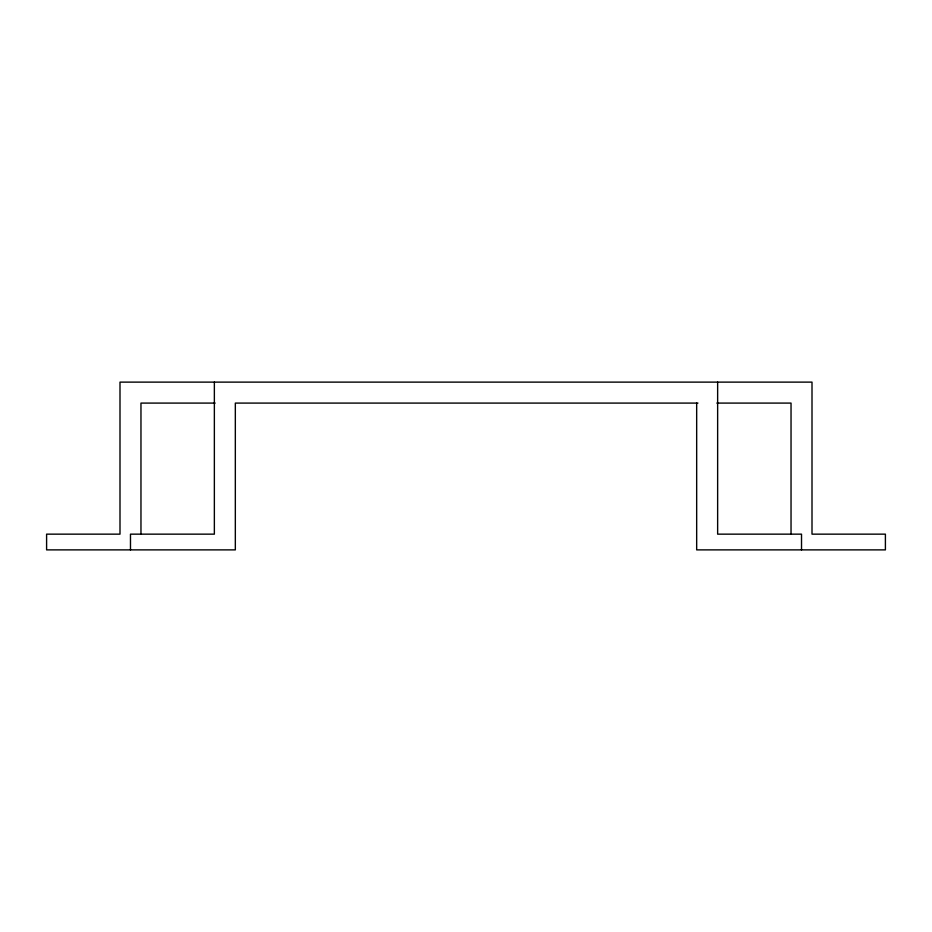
<?xml version="1.0" encoding="UTF-8"?>
<svg xmlns="http://www.w3.org/2000/svg" width="932" height="932" viewBox="0 0 932 932"><rect width="100%" height="100%" fill="white"/><g stroke="black" fill="none" stroke-linecap="round" stroke-linejoin="round"><path stroke-width="1.4" d="M215.129 403.09L140.965 403.09L140.965 533.896M697.963 403.09L235.33 403.09L235.33 549.88L46.6 549.88L46.6 534.153L119.995 534.153L119.995 382.12L812.005 382.12L812.005 534.153L885.4 534.153L885.4 549.88L696.67 549.88L696.67 403.09M716.871 403.09L791.035 403.09L791.035 533.896M801.52 549.88L801.52 534.153L717.64 534.153L717.64 382.12M214.36 382.12L214.36 534.153L130.48 534.153L130.48 549.88"/></g></svg>
